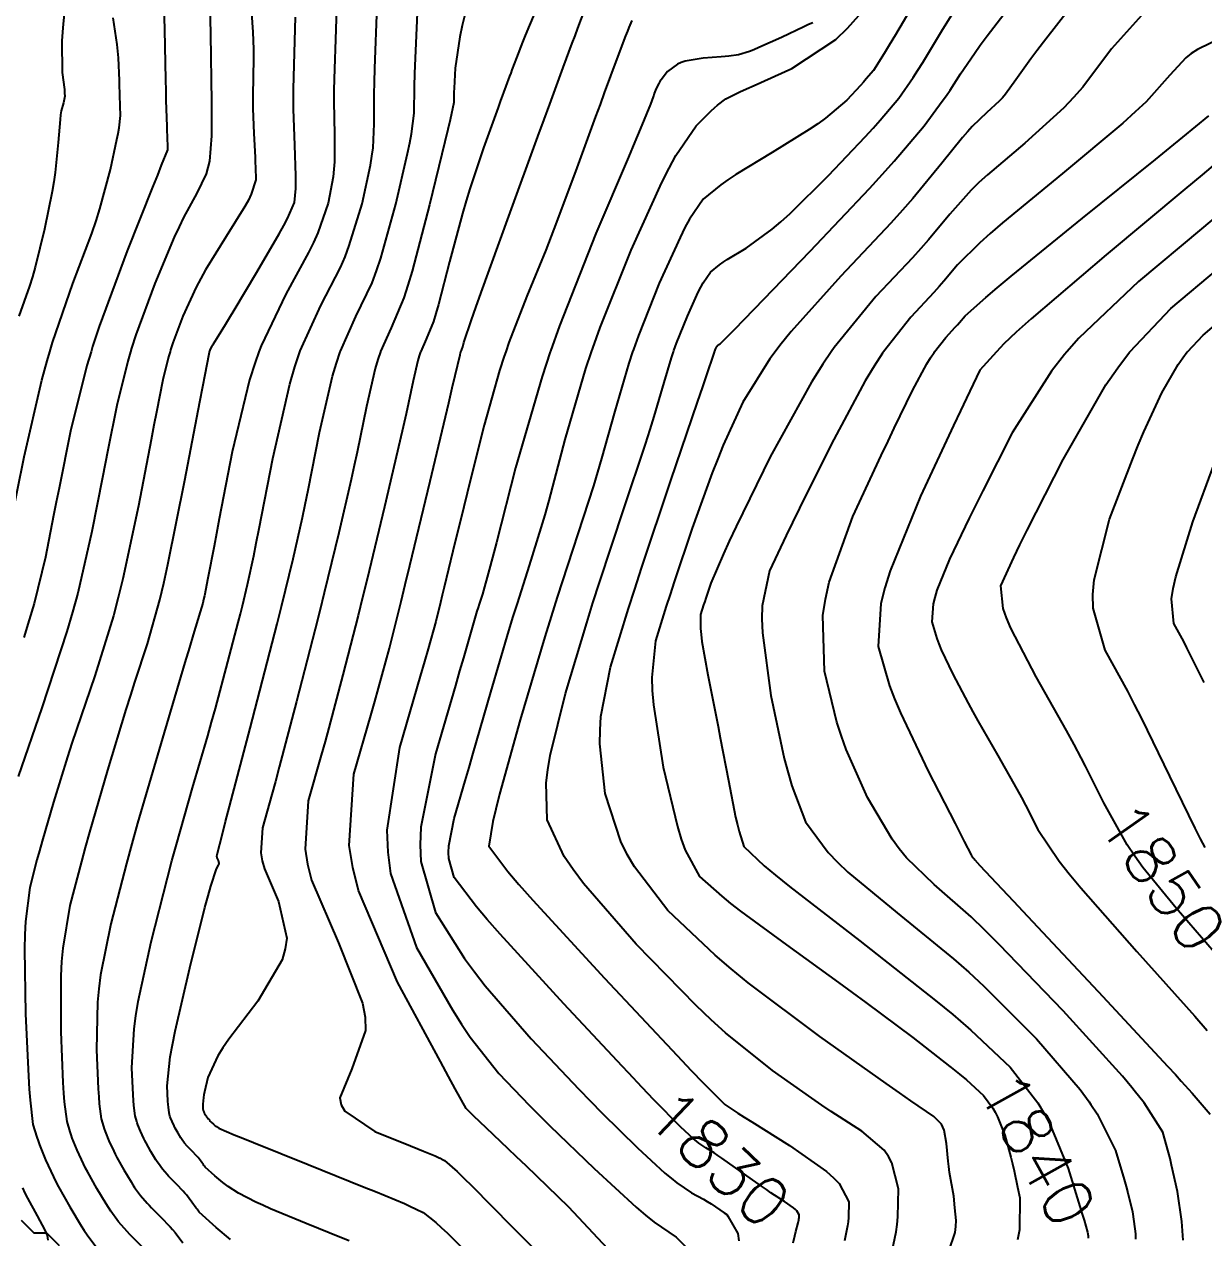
# Model space of a CAD drawing. Header units: metres. Extents: x 837117 to 838479, y 1189012 to 1191015.
# Drawn here: x 838285.1 to 838378.5, y 1189929.8 to 1190025.9 of the extents above; entities that cross this region are included whole.
import ezdxf

# ---------------------------------------------------------------- set-up
doc = ezdxf.new("R2010")
doc.units = ezdxf.units.M
doc.header["$LTSCALE"] = 0.3
for name, color, linetype in [('COTAS 10', 1, 'Continuous'), ('COTAS INT', 252, 'Continuous'), ('DRENAJE', 5, 'Continuous')]:
    doc.layers.add(name, color=color, linetype=linetype)
doc.styles.get("Standard").update_dxf_attribs({"font": 'simplex.shx'})

msp = doc.modelspace()

# ---------------------------------------------------------------- linework, layer by layer
at = {"layer": 'COTAS 10'}
for points in [[(838303.047, 1190026.838), (838303.17, 1190025.329), (838303.217, 1190023.972), (838303.22, 1190023.592), (838303.219, 1190023.209), (838303.181, 1190021.808), (838303.15, 1190020.253), (838303.154, 1190019.773), (838303.163, 1190019.272), (838303.242, 1190017.283), (838303.333, 1190015.426), (838303.35, 1190015.008), (838303.365, 1190014.631), (838303.387, 1190013.614), (838303.03, 1190012.475), (838302.805, 1190012.021), (838302.526, 1190011.506), (838301.06, 1190009.144), (838299.421, 1190006.496), (838299.033, 1190005.802), (838298.672, 1190005.124), (838297.606, 1190002.813), (838296.828, 1190000.703), (838296.65, 1190000.151), (838296.604, 1190000), (838296.487, 1189999.614), (838296.033, 1189997.792), (838295.523, 1189995.207), (838295.326, 1189994.189), (838295.105, 1189993.039), (838294.102, 1189987.792), (838292.865, 1189982.015), (838292.495, 1189980.53), (838292.114, 1189979.096), (838290.639, 1189974.329), (838289.194, 1189970.094), (838288.832, 1189968.994), (838288.486, 1189967.925), (838287.372, 1189964.329), (838286.47, 1189961.228), (838286.257, 1189960.472), (838286.061, 1189959.76), (838285.486, 1189957.557), (838285.151, 1189954.86), (838285.106, 1189953.836), (838285.081, 1189952.691), (838285.165, 1189947.557), (838285.388, 1189942.612), (838285.451, 1189941.588), (838285.515, 1189940.712), (838285.749, 1189938.793), (838286.047, 1189937.788), (838286.15, 1189937.489), (838286.262, 1189937.18), (838286.741, 1189935.989), (838287.362, 1189934.658), (838287.563, 1189934.261), (838287.777, 1189933.851), (838288.657, 1189932.267), (838289.57, 1189930.754), (838289.805, 1189930.39), (838290.033, 1189930.048), (838290.793, 1189929.012)], [(838319.987, 1190026.805), (838319.743, 1190025.839), (838319.542, 1190024.956), (838319.173, 1190022.471), (838319.103, 1190020.876), (838319.09, 1190020.555), (838319.081, 1190020.286), (838319.072, 1190019.75), (838318.785, 1190018.387), (838318.601, 1190017.598), (838318.371, 1190016.629), (838317.163, 1190011.64), (838315.779, 1190006.4), (838315.439, 1190005.273), (838315.118, 1190004.286), (838314.113, 1190001.89), (838313.275, 1190000.034), (838313.264, 1190000), (838313.059, 1189999.388), (838312.85, 1189998.684), (838312.154, 1189995.662), (838311.424, 1189992.061), (838311.194, 1189990.992), (838310.951, 1189989.893), (838309.974, 1189985.662), (838308.816, 1189980.916), (838308.46, 1189979.491), (838308.089, 1189978.019), (838306.617, 1189972.304), (838305.249, 1189967.104), (838304.942, 1189965.957), (838304.667, 1189964.936), (838303.935, 1189962.304), (838303.805, 1189960.309), (838303.91, 1189959.688), (838304.075, 1189959.039), (838305.181, 1189956.45), (838305.846, 1189953.547), (838305.733, 1189952.7), (838305.492, 1189951.834), (838303.55, 1189948.551), (838301.251, 1189945.554), (838300.784, 1189944.868), (838300.391, 1189944.245), (838299.586, 1189942.516), (838299.327, 1189941.39), (838299.279, 1189941.147), (838299.241, 1189940.934), (838299.187, 1189940.414), (838299.199, 1189940.143), (838299.202, 1189940.087), (838299.206, 1189940.039), (838299.219, 1189939.934), (838299.235, 1189939.879), (838299.247, 1189939.845), (838299.273, 1189939.78), (838299.307, 1189939.707), (838299.318, 1189939.685), (838299.33, 1189939.663), (838299.378, 1189939.576), (838299.428, 1189939.493), (838299.441, 1189939.473), (838299.454, 1189939.454), (838299.495, 1189939.398), (838299.54, 1189939.345), (838299.555, 1189939.329), (838299.571, 1189939.313), (838299.635, 1189939.248), (838299.702, 1189939.179), (838299.719, 1189939.16), (838299.735, 1189939.14), (838299.79, 1189939.068), (838299.832, 1189939.009), (838299.84, 1189938.997), (838299.847, 1189938.987), (838299.862, 1189938.969), (838300.033, 1189938.813), (838300.177, 1189938.694), (838300.222, 1189938.661), (838300.269, 1189938.627), (838300.458, 1189938.503), (838301.669, 1189937.984), (838302.361, 1189937.701), (838303.208, 1189937.357), (838307.553, 1189935.614), (838311.977, 1189933.84), (838312.873, 1189933.477), (838313.627, 1189933.171), (838315.164, 1189932.528), (838315.763, 1189932.248), (838315.926, 1189932.17), (838316.088, 1189932.092), (838316.661, 1189931.81), (838317.653, 1189931.035), (838318.079, 1189930.647), (838318.571, 1189930.184), (838320.894, 1189927.883)], [(838345.939, 1189929.426), (838346.083, 1189929.98), (838346.171, 1189930.313), (838346.35, 1189930.995), (838346.402, 1189931.243), (838346.411, 1189931.312), (838346.418, 1189931.383), (838346.422, 1189931.641), (838346.236, 1189931.961), (838346.123, 1189932.071), (838345.984, 1189932.189), (838345.26, 1189932.689), (838344.187, 1189933.392), (838343.828, 1189933.637), (838343.442, 1189933.904), (838341.826, 1189935.053), (838340.308, 1189936.129), (838339.984, 1189936.35), (838339.702, 1189936.538), (838339.033, 1189936.94), (838338.487, 1189937.305), (838338.283, 1189937.47), (838338.057, 1189937.663), (838337.047, 1189938.588), (838334.921, 1189940.758), (838333.991, 1189941.736), (838332.913, 1189942.876), (838332.411, 1189943.414), (838327.784, 1189948.354), (838322.745, 1189953.868), (838321.723, 1189955.031), (838320.864, 1189956.036), (838319.11, 1189958.354), (838318.686, 1189959.857), (838318.665, 1189960.349), (838318.686, 1189960.874), (838319.11, 1189963.043), (838319.98, 1189966.027), (838320.282, 1189967.065), (838320.61, 1189968.195), (838322.016, 1189973.043), (838323.446, 1189977.894), (838323.789, 1189979.026), (838324.11, 1189980.066), (838325.076, 1189983.06), (838326.005, 1189986.051), (838326.302, 1189987.089), (838326.616, 1189988.219), (838327.892, 1189993.06), (838329.537, 1189998.667), (838329.988, 1190000), (838330.083, 1190000.28), (838330.669, 1190001.92), (838333.111, 1190008.061), (838335.545, 1190013.411), (838336.125, 1190014.552), (838336.665, 1190015.545), (838338.278, 1190017.902), (838339.459, 1190019.078), (838339.727, 1190019.327), (838339.969, 1190019.543), (838340.629, 1190020.045), (838341.729, 1190020.585), (838342.249, 1190020.824), (838342.861, 1190021.103), (838345.849, 1190022.435), (838349.33, 1190024.737), (838350.253, 1190025.627), (838351.159, 1190026.627)], [(838373.784, 1190026.903), (838371.17, 1190024.006), (838368.881, 1190020.952), (838368.155, 1190020.136), (838367.389, 1190019.333), (838364.29, 1190016.538), (838361.335, 1190014.025), (838360.659, 1190013.399), (838360.046, 1190012.804), (838358.347, 1190010.907), (838356.661, 1190008.87), (838356.056, 1190008.187), (838355.39, 1190007.453), (838352.488, 1190004.369), (838349.203, 1190000.34), (838348.971, 1190000), (838348.298, 1189999.011), (838347.393, 1189997.588), (838344.141, 1189991.674), (838341.445, 1189986.173), (838340.892, 1189985.011), (838340.424, 1189984.005), (838339.429, 1189981.674), (838339.034, 1189980.496), (838338.943, 1189980.218), (838338.86, 1189979.959), (838338.625, 1189979.196), (838338.602, 1189978.08), (838338.652, 1189977.599), (838338.726, 1189977.043), (838339.196, 1189974.414), (838339.828, 1189971.233), (838340.003, 1189970.329), (838340.179, 1189969.416), (838340.817, 1189966.035), (838341.396, 1189963.138), (838341.535, 1189962.53), (838341.664, 1189962.006), (838342.052, 1189960.817), (838343.66, 1189959.28), (838344.557, 1189958.538), (838345.651, 1189957.657), (838351.235, 1189953.333), (838357.235, 1189948.623), (838358.591, 1189947.5), (838359.814, 1189946.455), (838360.026, 1189946.257), (838363.127, 1189943.333), (838365.321, 1189940.514), (838365.839, 1189939.66), (838366.317, 1189938.774), (838366.475, 1189938.383), (838367.719, 1189935.306), (838368.654, 1189932.296), (838368.837, 1189931.698), (838368.988, 1189931.203), (838369.259, 1189930.262), (838369.302, 1189929.968), (838369.308, 1189929.88), (838369.312, 1189929.789)], [(838379.287, 1189952.439), (838376.293, 1189955.918), (838373.647, 1189959.143), (838373.006, 1189960.046), (838372.404, 1189960.953), (838370.559, 1189964.266), (838369.102, 1189967.175), (838368.772, 1189967.832), (838368.206, 1189968.899), (838367.61, 1189970.001), (838365.201, 1189974.266), (838363.186, 1189978.103), (838362.837, 1189978.935), (838362.58, 1189979.666), (838362.409, 1189981.474), (838363.42, 1189983.709), (838363.908, 1189984.711), (838364.487, 1189985.878), (838367.33, 1189991.474), (838370.726, 1189997.371), (838371.654, 1189998.728), (838372.575, 1189999.966), (838372.607, 1190000), (838375.857, 1190003.439), (838379.623, 1190006.612)]]:
    msp.add_lwpolyline(points, dxfattribs=at)
at = {"layer": 'COTAS INT'}
for points in [[(838299.727, 1190029.514), (838299.831, 1190023.508), (838299.867, 1190021.431), (838299.893, 1190019.938), (838299.895, 1190019.479), (838299.895, 1190018.866), (838299.896, 1190017.111), (838299.718, 1190015.093), (838299.605, 1190014.589), (838299.465, 1190014.109), (838298.731, 1190012.573), (838297.664, 1190010.634), (838297.315, 1190009.899), (838296.942, 1190009.079), (838295.4, 1190005.405), (838293.905, 1190001.35), (838293.562, 1190000.291), (838293.474, 1190000), (838293.249, 1189999.258), (838292.376, 1189995.758), (838291.666, 1189992.203), (838291.457, 1189991.137), (838291.242, 1189990.035), (838290.42, 1189985.758), (838289.291, 1189980.874), (838288.882, 1189979.389), (838288.432, 1189977.846), (838286.46, 1189971.797), (838284.574, 1189966.356)], [(838296.066, 1190029.406), (838296.167, 1190025.509), (838296.241, 1190021.561), (838296.26, 1190020.684), (838296.278, 1190019.902), (838296.337, 1190017.861), (838296.382, 1190016.712), (838296.39, 1190016.491), (838296.397, 1190016.314), (838296.407, 1190016.025), (838296.407, 1190016.015), (838296.406, 1190016.013), (838296.405, 1190016.01), (838296.402, 1190016.003), (838295.907, 1190014.771), (838295.597, 1190013.997), (838295.211, 1190013.035), (838293.194, 1190007.997), (838290.982, 1190001.998), (838290.474, 1190000.43), (838290.344, 1190000), (838290.012, 1189998.903), (838288.719, 1189993.723), (838287.809, 1189989.199), (838287.588, 1189988.085), (838287.379, 1189987.031), (838286.738, 1189983.723), (838285.83, 1189980.055), (838285.453, 1189978.773), (838285.022, 1189977.375)], [(838309.857, 1190029.822), (838309.739, 1190025.534), (838309.599, 1190021.621), (838309.583, 1190020.686), (838309.576, 1190019.815), (838309.63, 1190017.208), (838309.625, 1190015.046), (838309.581, 1190014.456), (838309.518, 1190013.869), (838309.134, 1190011.78), (838308.31, 1190009.418), (838307.969, 1190008.659), (838307.579, 1190007.854), (838305.762, 1190004.571), (838303.812, 1190000.477), (838303.64, 1190000), (838303.337, 1189999.162), (838302.891, 1189997.768), (838301.517, 1189992.078), (838300.501, 1189986.77), (838300.281, 1189985.617), (838300.086, 1189984.601), (838299.605, 1189982.078), (838299.323, 1189980.676), (838299.255, 1189980.368), (838299.191, 1189980.094), (838298.997, 1189979.392), (838298.435, 1189977.57), (838298.14, 1189976.589), (838297.784, 1189975.401), (838295.994, 1189969.392), (838294.036, 1189962.664), (838293.575, 1189961.023), (838293.149, 1189959.478), (838291.901, 1189954.7), (838291.108, 1189950.641), (838290.969, 1189949.55), (838290.864, 1189948.473), (838290.774, 1189944.7), (838290.912, 1189941.625), (838290.952, 1189940.987), (838290.991, 1189940.443), (838291.137, 1189939.249), (838291.322, 1189938.624), (838291.386, 1189938.438), (838291.456, 1189938.246), (838291.754, 1189937.506), (838292.14, 1189936.678), (838292.265, 1189936.43), (838292.398, 1189936.176), (838292.945, 1189935.19), (838293.513, 1189934.25), (838293.659, 1189934.023), (838293.801, 1189933.811), (838294.274, 1189933.166), (838294.786, 1189932.572), (838294.952, 1189932.392), (838295.13, 1189932.205), (838295.859, 1189931.473), (838296.615, 1189930.687), (838296.809, 1189930.466), (838296.996, 1189930.244), (838297.615, 1189929.43)], [(838310.801, 1189929.574), (838310.185, 1189929.826), (838307.373, 1189930.96), (838304.563, 1189932.12), (838303.948, 1189932.39), (838303.405, 1189932.637), (838302.035, 1189933.342), (838301.195, 1189933.892), (838300.985, 1189934.042), (838300.786, 1189934.191), (838300.149, 1189934.718), (838299.386, 1189935.413), (838299.321, 1189935.496), (838299.289, 1189935.539), (838299.251, 1189935.592), (838299.065, 1189935.856), (838298.822, 1189936.175), (838298.749, 1189936.262), (838298.673, 1189936.348), (838298.376, 1189936.656), (838298.09, 1189936.944), (838298.021, 1189937.017), (838297.956, 1189937.088), (838297.755, 1189937.32), (838297.569, 1189937.573), (838297.514, 1189937.656), (838297.456, 1189937.745), (838297.234, 1189938.114), (838297.019, 1189938.5), (838296.967, 1189938.6), (838296.918, 1189938.697), (838296.767, 1189939.022), (838296.65, 1189939.312), (838296.623, 1189939.388), (838296.597, 1189939.461), (838296.525, 1189939.706), (838296.468, 1189940.174), (838296.452, 1189940.387), (838296.437, 1189940.637), (838296.382, 1189941.843), (838296.622, 1189944.154), (838296.792, 1189945.101), (838297.007, 1189946.181), (838298.157, 1189951.191), (838299.363, 1189955.973), (838299.613, 1189956.909), (838299.826, 1189957.678), (838300.293, 1189959.055), (838300.453, 1189959.326), (838300.473, 1189959.397), (838300.483, 1189959.467), (838300.428, 1189959.707), (838300.336, 1189959.921), (838300.323, 1189959.974), (838300.314, 1189960.025), (838300.325, 1189960.19), (838300.752, 1189961.814), (838301.007, 1189962.785), (838301.32, 1189963.983), (838302.94, 1189970.19), (838304.684, 1189976.922), (838305.075, 1189978.45), (838305.426, 1189979.832), (838306.36, 1189983.61), (838307.09, 1189986.864), (838307.311, 1189987.915), (838307.542, 1189989.032), (838308.444, 1189993.61), (838309.47, 1189998.061), (838309.778, 1189999.099), (838310.078, 1190000), (838310.095, 1190000.051), (838311.329, 1190002.784), (838312.605, 1190005.475), (838312.949, 1190006.401), (838313.289, 1190007.406), (838314.487, 1190011.687), (838315.42, 1190015.709), (838315.594, 1190016.55), (838315.732, 1190017.274), (838315.924, 1190018.903), (838315.954, 1190021.014), (838315.988, 1190022.041), (838316.035, 1190023.26), (838316.297, 1190029.261)], [(838356.393, 1190029.122), (838354.046, 1190025.111), (838353.566, 1190024.302), (838353.159, 1190023.625), (838352.3, 1190022.271), (838351.745, 1190021.611), (838351.529, 1190021.371), (838351.287, 1190021.106), (838350.189, 1190019.946), (838348.509, 1190018.503), (838347.9, 1190018.061), (838347.228, 1190017.6), (838344.282, 1190015.78), (838341.407, 1190014.034), (838340.78, 1190013.62), (838340.226, 1190013.236), (838338.836, 1190012.099), (838337.746, 1190010.506), (838337.381, 1190009.835), (838336.989, 1190009.064), (838335.344, 1190005.448), (838333.693, 1190001.298), (838333.298, 1190000.189), (838333.234, 1190000), (838332.929, 1189999.099), (838331.817, 1189995.309), (838330.785, 1189991.541), (838330.466, 1189990.464), (838330.132, 1189989.373), (838327.261, 1189980.562), (838326.787, 1189979.039), (838326.293, 1189977.425), (838324.344, 1189970.846), (838322.699, 1189964.95), (838322.397, 1189963.768), (838322.161, 1189962.782), (838321.862, 1189960.846), (838323.347, 1189958.837), (838324.236, 1189957.805), (838325.332, 1189956.567), (838331.016, 1189950.376), (838336.755, 1189944.257), (838337.886, 1189943.065), (838338.818, 1189942.089), (838340.528, 1189940.376), (838341.568, 1189939.699), (838342.077, 1189939.377), (838342.683, 1189938.996), (838345.668, 1189937.131), (838348.583, 1189935.079), (838349.145, 1189934.58), (838349.599, 1189934.11), (838350.352, 1189932.664), (838350.335, 1189931.43), (838350.303, 1189931.095), (838350.26, 1189930.761), (838350.009, 1189929.58)], [(838353.669, 1189928.165), (838354.118, 1189930.28), (838354.195, 1189930.877), (838354.252, 1189931.478), (838354.283, 1189933.688), (838353.775, 1189935.754), (838353.491, 1189936.264), (838353.145, 1189936.748), (838351.378, 1189938.274), (838348.971, 1189939.831), (838348.222, 1189940.335), (838347.437, 1189940.87), (838344.302, 1189943.065), (838340.6, 1189946.058), (838339.457, 1189947.097), (838338.263, 1189948.227), (838333.526, 1189953.065), (838329.357, 1189957.882), (838328.522, 1189958.999), (838327.825, 1189960.022), (838326.459, 1189962.933), (838326.4, 1189965.864), (838326.527, 1189966.9), (838326.715, 1189968.033), (838327.915, 1189972.933), (838329.6, 1189978.543), (838330.095, 1189980.123), (838330.603, 1189981.715), (838332.541, 1189987.559), (838334.26, 1189992.694), (838334.63, 1189993.839), (838334.954, 1189994.863), (838335.742, 1189997.559), (838336.32, 1189999.531), (838336.479, 1190000), (838336.512, 1190000.099), (838336.718, 1190000.675), (838337.577, 1190002.835), (838338.433, 1190004.717), (838338.637, 1190005.118), (838338.827, 1190005.467), (838339.394, 1190006.296), (838340.118, 1190006.888), (838340.406, 1190007.088), (838340.732, 1190007.303), (838342.228, 1190008.212), (838344.289, 1190009.707), (838344.972, 1190010.292), (838345.703, 1190010.952), (838348.745, 1190013.955), (838351.643, 1190017.019), (838352.282, 1190017.716), (838352.851, 1190018.349), (838354.316, 1190020.092), (838355.461, 1190021.733), (838355.828, 1190022.302), (838356.216, 1190022.92), (838357.799, 1190025.566), (838359.699, 1190028.618)], [(838358.288, 1189928.756), (838358.769, 1189930.251), (838358.826, 1189930.713), (838358.852, 1189931.195), (838358.757, 1189932.202), (838358.671, 1189933.108), (838358.343, 1189934.993), (838358.276, 1189935.457), (838358.218, 1189935.897), (838358.096, 1189937.278), (838357.908, 1189938.347), (838357.808, 1189938.591), (838357.689, 1189938.811), (838357.088, 1189939.417), (838355.26, 1189940.666), (838354.366, 1189941.292), (838353.305, 1189942.04), (838348.075, 1189945.753), (838342.381, 1189950.027), (838341.028, 1189951.129), (838339.771, 1189952.196), (838336.035, 1189955.753), (838333.382, 1189959.198), (838332.808, 1189960.193), (838332.303, 1189961.207), (838331.056, 1189965.021), (838330.638, 1189968.947), (838330.656, 1189970.031), (838330.732, 1189971.115), (838331.485, 1189975.021), (838332.907, 1189979.661), (838333.403, 1189981.207), (838333.945, 1189982.868), (838336.273, 1189989.809), (838338.387, 1189996.016), (838338.794, 1189997.213), (838339.123, 1189998.184), (838339.666, 1189999.809), (838339.712, 1189999.963), (838339.724, 1190000), (838339.727, 1190000.008), (838339.743, 1190000.053), (838339.81, 1190000.222), (838339.877, 1190000.37), (838339.893, 1190000.401), (838339.908, 1190000.428), (838339.953, 1190000.493), (838340.009, 1190000.54), (838340.032, 1190000.555), (838340.057, 1190000.572), (838340.175, 1190000.643), (838341.351, 1190001.814), (838342.044, 1190002.524), (838342.896, 1190003.402), (838347.302, 1190007.965), (838351.999, 1190012.931), (838353.036, 1190014.062), (838353.957, 1190015.088), (838356.332, 1190017.913), (838357.763, 1190019.841), (838358.09, 1190020.301), (838358.386, 1190020.729), (838359.205, 1190022.009), (838360.3, 1190023.64), (838360.77, 1190024.289), (838361.313, 1190025.024), (838363.877, 1190028.391)], [(838301.395, 1189929.687), (838300.264, 1189930.624), (838298.91, 1189931.858), (838298.794, 1189932.004), (838298.738, 1189932.081), (838298.671, 1189932.174), (838298.34, 1189932.643), (838297.909, 1189933.209), (838297.779, 1189933.364), (838297.644, 1189933.518), (838297.118, 1189934.065), (838296.61, 1189934.574), (838296.487, 1189934.704), (838296.371, 1189934.83), (838296.014, 1189935.243), (838295.685, 1189935.692), (838295.587, 1189935.84), (838295.485, 1189935.998), (838295.09, 1189936.652), (838294.709, 1189937.338), (838294.616, 1189937.515), (838294.529, 1189937.687), (838294.26, 1189938.264), (838294.053, 1189938.779), (838294.004, 1189938.913), (838293.96, 1189939.042), (838293.831, 1189939.477), (838293.729, 1189940.308), (838293.702, 1189940.687), (838293.675, 1189941.131), (838293.578, 1189943.271), (838293.755, 1189946.364), (838293.9, 1189947.407), (838294.087, 1189948.532), (838295.109, 1189953.271), (838296.398, 1189958.345), (838296.753, 1189959.68), (838297.108, 1189960.985), (838298.381, 1189965.449), (838299.583, 1189969.579), (838299.892, 1189970.674), (838300.191, 1189971.747), (838301.187, 1189975.449), (838301.992, 1189978.554), (838302.171, 1189979.252), (838302.33, 1189979.879), (838302.746, 1189981.559), (838303.228, 1189983.835), (838303.429, 1189984.838), (838303.659, 1189986.004), (838304.735, 1189991.559), (838306.089, 1189997.439), (838306.496, 1189998.809), (838306.894, 1190000), (838306.916, 1190000.067), (838308.546, 1190003.677), (838310.092, 1190006.665), (838310.459, 1190007.53), (838310.8, 1190008.412), (838311.81, 1190011.733), (838312.469, 1190014.789), (838312.588, 1190015.503), (838312.679, 1190016.16), (838312.777, 1190018.056), (838312.765, 1190020.415), (838312.786, 1190021.363), (838312.817, 1190022.44), (838313.018, 1190027.398)], [(838325.644, 1190027.254), (838324.858, 1190025.379), (838324.675, 1190024.933), (838324.509, 1190024.52), (838324.034, 1190023.292), (838323.678, 1190022.326), (838323.586, 1190022.078), (838323.497, 1190021.837), (838323.2, 1190021.037), (838322.757, 1190019.836), (838322.577, 1190019.343), (838322.372, 1190018.78), (838321.422, 1190016.168), (838320.334, 1190012.916), (838320.042, 1190011.949), (838319.754, 1190010.954), (838318.745, 1190007.123), (838317.864, 1190003.739), (838317.656, 1190003.026), (838317.463, 1190002.411), (838316.896, 1190000.996), (838316.455, 1190000.018), (838316.449, 1190000), (838316.341, 1189999.677), (838316.231, 1189999.306), (838315.864, 1189997.713), (838315.306, 1189995.09), (838315.076, 1189994.069), (838314.812, 1189992.921), (838313.588, 1189987.713), (838312.207, 1189981.999), (838311.845, 1189980.533), (838311.493, 1189979.117), (838310.294, 1189974.419), (838309.178, 1189970.226), (838308.878, 1189969.128), (838308.582, 1189968.057), (838307.545, 1189964.419), (838307.296, 1189960.592), (838307.496, 1189959.403), (838307.814, 1189958.157), (838309.934, 1189953.192), (838311.853, 1189948.415), (838312.044, 1189947.288), (838312.086, 1189946.247), (838311.009, 1189943.192), (838310.043, 1189940.912), (838310.157, 1189940.358), (838310.435, 1189939.838), (838312.812, 1189938.239), (838315.649, 1189937.103), (838316.216, 1189936.874), (838316.688, 1189936.683), (838317.607, 1189936.302), (838317.903, 1189936.163), (838317.984, 1189936.124), (838318.064, 1189936.086), (838318.347, 1189935.946), (838319.334, 1189935.06), (838319.858, 1189934.55), (838320.49, 1189933.926), (838323.678, 1189930.721), (838326.816, 1189927.536)], [(838331.28, 1189928.955), (838328.189, 1189932.246), (838324.796, 1189935.508), (838324.045, 1189936.229), (838323.376, 1189936.871), (838321.64, 1189938.534), (838320.664, 1189939.466), (838320.474, 1189939.647), (838320.32, 1189939.796), (838320.052, 1189940.055), (838319.195, 1189941.615), (838318.668, 1189942.583), (838318.017, 1189943.783), (838314.622, 1189950.055), (838311.528, 1189957.32), (838311.067, 1189959.147), (838310.776, 1189960.893), (838311.155, 1189966.533), (838312.497, 1189971.179), (838312.814, 1189972.299), (838313.108, 1189973.347), (838313.97, 1189976.533), (838314.897, 1189980.214), (838315.23, 1189981.574), (838315.598, 1189983.083), (838317.202, 1189989.764), (838318.674, 1189995.95), (838318.958, 1189997.146), (838319.188, 1189998.118), (838319.573, 1189999.764), (838319.611, 1189999.928), (838319.623, 1189999.967), (838319.633, 1190000), (838319.634, 1190000.002), (838319.68, 1190000.103), (838319.738, 1190000.249), (838319.758, 1190000.312), (838319.78, 1190000.386), (838319.871, 1190000.735), (838320.479, 1190002.52), (838320.827, 1190003.499), (838321.253, 1190004.688), (838323.439, 1190010.733), (838325.736, 1190017.051), (838326.233, 1190018.412), (838326.669, 1190019.604), (838327.739, 1190022.509), (838328.458, 1190024.444), (838328.674, 1190025.025), (838328.896, 1190025.626), (838329.756, 1190027.962)], [(838368.194, 1190027.649), (838365.772, 1190024.534), (838365.243, 1190023.836), (838364.775, 1190023.209), (838363.596, 1190021.539), (838362.77, 1190020.409), (838362.525, 1190020.122), (838362.272, 1190019.848), (838361.3, 1190018.951), (838360.134, 1190017.834), (838359.759, 1190017.421), (838359.362, 1190016.963), (838357.737, 1190014.931), (838355.429, 1190012.144), (838354.6, 1190011.209), (838353.689, 1190010.203), (838349.715, 1190005.981), (838345.785, 1190001.604), (838344.902, 1190000.501), (838344.525, 1190000), (838344.107, 1189999.444), (838341.978, 1189996.022), (838340.418, 1189992.593), (838339.981, 1189991.533), (838339.543, 1189990.424), (838337.947, 1189986.022), (838336.525, 1189981.786), (838336.197, 1189980.783), (838335.898, 1189979.853), (838335.055, 1189977.109), (838334.748, 1189974.197), (838334.786, 1189973.163), (838334.877, 1189972.029), (838335.653, 1189967.109), (838336.781, 1189962.392), (838337.094, 1189961.387), (838337.408, 1189960.513), (838338.545, 1189958.441), (838340.292, 1189956.867), (838340.991, 1189956.306), (838341.783, 1189955.691), (838345.421, 1189953.02), (838349.537, 1189950.054), (838350.631, 1189949.253), (838351.705, 1189948.462), (838355.421, 1189945.676), (838358.364, 1189943.391), (838358.462, 1189943.314), (838359.112, 1189942.789), (838359.678, 1189942.321), (838361.028, 1189941.096), (838361.775, 1189940.089), (838361.961, 1189939.758), (838362.137, 1189939.404), (838362.701, 1189937.937), (838363.192, 1189936.194), (838363.265, 1189935.898), (838363.323, 1189935.667), (838363.452, 1189935.121), (838363.726, 1189933.821), (838363.901, 1189932.985), (838363.887, 1189930.451), (838363.724, 1189929.654)], [(838283.952, 1189986.195), (838285.063, 1189991.689), (838286.457, 1189997.754), (838286.869, 1189999.277), (838287.079, 1190000), (838287.292, 1190000.731), (838288.917, 1190005.418), (838290.407, 1190009.383), (838290.745, 1190010.382), (838291.052, 1190011.338), (838291.891, 1190014.436), (838292.394, 1190016.806), (838292.488, 1190017.303), (838292.562, 1190017.732), (838292.669, 1190018.706), (838292.648, 1190019.454), (838292.641, 1190019.741), (838292.634, 1190020.061), (838292.607, 1190021.503), (838292.513, 1190023.274), (838292.464, 1190023.802), (838292.405, 1190024.345), (838292.11, 1190026.444)], [(838288.215, 1190026.808), (838288.104, 1190025.658), (838288.029, 1190024.644), (838288.059, 1190022.124), (838288.237, 1190020.766), (838288.254, 1190020.485), (838288.258, 1190020.245), (838288.16, 1190019.723), (838287.983, 1190019.089), (838287.937, 1190018.778), (838287.893, 1190018.409), (838287.749, 1190016.589), (838287.502, 1190014.194), (838287.393, 1190013.462), (838287.267, 1190012.7), (838286.667, 1190009.702), (838285.921, 1190006.704), (838285.703, 1190005.942), (838285.479, 1190005.21), (838284.63, 1190002.813)], [(838294.601, 1189928.881), (838293.649, 1189929.835), (838293.418, 1189930.079), (838293.201, 1189930.314), (838292.533, 1189931.089), (838291.917, 1189931.93), (838291.732, 1189932.206), (838291.541, 1189932.502), (838290.801, 1189933.728), (838290.088, 1189935.013), (838289.914, 1189935.345), (838289.751, 1189935.668), (838289.247, 1189936.748), (838288.859, 1189937.713), (838288.768, 1189937.963), (838288.684, 1189938.206), (838288.443, 1189939.021), (838288.253, 1189940.577), (838288.201, 1189941.287), (838288.15, 1189942.119), (838287.97, 1189946.129), (838287.973, 1189950.582), (838288.037, 1189951.693), (838288.13, 1189952.751), (838288.693, 1189956.129), (838289.605, 1189959.619), (838289.916, 1189960.747), (838290.253, 1189961.946), (838291.683, 1189966.861), (838293.135, 1189971.663), (838293.486, 1189972.791), (838293.815, 1189973.832), (838294.818, 1189976.861), (838295.795, 1189980.345), (838296.108, 1189981.672), (838296.438, 1189983.156), (838297.784, 1189989.827), (838298.967, 1189996.043), (838299.195, 1189997.241), (838299.38, 1189998.211), (838299.689, 1189999.827), (838299.725, 1189999.97), (838299.734, 1190000), (838299.738, 1190000.012), (838299.752, 1190000.055), (838299.812, 1190000.22), (838299.931, 1190000.454), (838299.981, 1190000.54), (838300.039, 1190000.636), (838300.31, 1190001.06), (838300.991, 1190002.159), (838301.307, 1190002.68), (838301.678, 1190003.296), (838303.479, 1190006.304), (838305.251, 1190009.355), (838305.604, 1190009.997), (838305.897, 1190010.552), (838306.458, 1190011.826), (838306.567, 1190012.949), (838306.574, 1190013.408), (838306.572, 1190013.932), (838306.483, 1190016.361), (838306.387, 1190019.216), (838306.38, 1190020.008), (838306.382, 1190020.801), (838306.46, 1190023.671), (838306.538, 1190026.517)], [(838333.187, 1190026.232), (838332.942, 1190025.693), (838332.823, 1190025.396), (838332.682, 1190025.035), (838331.986, 1190023.199), (838330.988, 1190020.504), (838330.657, 1190019.602), (838330.302, 1190018.632), (838328.821, 1190014.566), (838327.216, 1190010.266), (838326.783, 1190009.149), (838326.354, 1190008.063), (838324.848, 1190004.406), (838323.435, 1190000.741), (838323.183, 1190000), (838323.065, 1189999.651), (838322.705, 1189998.527), (838321.482, 1189994.197), (838320.395, 1189989.898), (838320.121, 1189988.795), (838319.857, 1189987.73), (838319, 1189984.197), (838318.316, 1189981.346), (838318.162, 1189980.711), (838318.023, 1189980.143), (838317.647, 1189978.647), (838317.037, 1189976.469), (838316.75, 1189975.47), (838316.412, 1189974.3), (838314.765, 1189968.647), (838313.768, 1189962.1), (838313.839, 1189960.367), (838314.061, 1189958.669), (838316.118, 1189952.822), (838318.966, 1189947.868), (838319.687, 1189946.732), (838320.378, 1189945.699), (838322.629, 1189942.822), (838325.039, 1189940.325), (838325.831, 1189939.532), (838326.677, 1189938.695), (838330.18, 1189935.305), (838333.522, 1189932.235), (838334.266, 1189931.599), (838334.932, 1189931.056), (838336.681, 1189929.872), (838337.537, 1189929.022)], [(838347.502, 1190026.07), (838347.176, 1190025.918), (838346.799, 1190025.742), (838345.022, 1190024.908), (838343.223, 1190024.092), (838342.832, 1190023.928), (838342.487, 1190023.79), (838341.631, 1190023.518), (838340.866, 1190023.418), (838340.579, 1190023.39), (838340.259, 1190023.361), (838338.834, 1190023.253), (838337.403, 1190023.024), (838337.079, 1190022.918), (838336.788, 1190022.794), (838335.999, 1190022.194), (838335.508, 1190021.552), (838335.403, 1190021.401), (838335.313, 1190021.262), (838335.1, 1190020.858), (838334.956, 1190020.466), (838334.907, 1190020.335), (838334.856, 1190020.194), (838334.641, 1190019.604), (838333.834, 1190017.638), (838333.41, 1190016.631), (838332.899, 1190015.422), (838330.326, 1190009.384), (838327.44, 1190002.065), (838326.731, 1190000.048), (838326.715, 1190000), (838326.061, 1189998.037), (838323.967, 1189990.81), (838322.446, 1189984.898), (838322.138, 1189983.715), (838321.878, 1189982.729), (838321.344, 1189980.81), (838321.088, 1189980.017), (838321.003, 1189979.742), (838320.912, 1189979.443), (838320.534, 1189978.159), (838319.832, 1189975.748), (838319.537, 1189974.738), (838319.199, 1189973.579), (838317.614, 1189968.159), (838316.477, 1189962.344), (838316.421, 1189960.937), (838316.477, 1189959.618), (838317.614, 1189955.588), (838319.915, 1189951.952), (838320.705, 1189950.882), (838321.561, 1189949.784), (838325.206, 1189945.588), (838328.976, 1189941.6), (838329.911, 1189940.634), (838330.799, 1189939.726), (838333.613, 1189936.947), (838335.797, 1189934.945), (838336.288, 1189934.529), (838336.728, 1189934.172), (838337.908, 1189933.382), (838338.857, 1189932.873), (838339.151, 1189932.693), (838339.46, 1189932.497), (838340.476, 1189931.801), (838340.693, 1189931.651), (838340.77, 1189931.521), (838341.562, 1189930.164), (838341.641, 1189929.565)], [(838380.081, 1190024.977), (838377.968, 1190023.954), (838377.482, 1190023.63), (838377.039, 1190023.289), (838375.793, 1190021.909), (838373.9, 1190019.806), (838373.048, 1190019.009), (838372.054, 1190018.118), (838367.28, 1190014.125), (838362.535, 1190010.216), (838361.559, 1190009.377), (838360.73, 1190008.645), (838358.957, 1190006.882), (838357.893, 1190005.597), (838357.511, 1190005.166), (838357.091, 1190004.703), (838355.26, 1190002.757), (838353.11, 1190000), (838353.027, 1189999.893), (838352.355, 1189998.85), (838351.658, 1189997.7), (838348.948, 1189992.645), (838346.456, 1189987.607), (838345.898, 1189986.468), (838345.397, 1189985.439), (838344.064, 1189982.645), (838343.497, 1189979.869), (838343.48, 1189978.852), (838343.523, 1189977.726), (838344.181, 1189972.763), (838345.245, 1189967.781), (838345.543, 1189966.644), (838345.843, 1189965.612), (838346.939, 1189962.763), (838348.723, 1189960.343), (838349.455, 1189959.583), (838350.292, 1189958.784), (838354.176, 1189955.57), (838358.646, 1189951.927), (838359.851, 1189950.856), (838361.041, 1189949.758), (838365.226, 1189945.57), (838368.673, 1189941.562), (838369.399, 1189940.577), (838369.537, 1189940.373), (838370.027, 1189939.647), (838371.469, 1189936.739), (838372.162, 1189934.44), (838372.318, 1189933.893), (838372.457, 1189933.386), (838372.827, 1189931.876), (838373.022, 1189930.534), (838373.051, 1189930.131), (838373.068, 1189929.714)], [(838376.825, 1189929.639), (838376.793, 1189930.381), (838376.742, 1189931.099), (838376.396, 1189933.491), (838375.926, 1189935.569), (838375.798, 1189936.089), (838375.671, 1189936.584), (838375.219, 1189938.173), (838373.737, 1189940.521), (838372.96, 1189941.495), (838372.77, 1189941.721), (838372.025, 1189942.61), (838367.324, 1189947.808), (838362.269, 1189953.061), (838361.11, 1189954.211), (838360.056, 1189955.23), (838357.118, 1189957.808), (838354.933, 1189959.91), (838354.354, 1189960.629), (838353.785, 1189961.407), (838351.826, 1189964.708), (838350.158, 1189968.485), (838349.773, 1189969.562), (838349.422, 1189970.653), (838348.434, 1189974.708), (838348.309, 1189979.106), (838348.502, 1189980.414), (838348.794, 1189981.76), (838350.672, 1189986.946), (838352.933, 1189991.789), (838353.467, 1189992.919), (838353.961, 1189993.958), (838355.411, 1189996.946), (838356.537, 1189999.045), (838356.826, 1189999.523), (838357.105, 1189999.955), (838357.14, 1190000), (838358.032, 1190001.145), (838358.792, 1190001.953), (838358.967, 1190002.145), (838359.125, 1190002.324), (838359.567, 1190002.857), (838361.201, 1190004.314), (838362.11, 1190005.074), (838363.219, 1190005.99), (838368.875, 1190010.588), (838374.637, 1190015.242), (838375.812, 1190016.193), (838376.806, 1190016.998), (838378.875, 1190018.684)], [(838379.566, 1190015.05), (838378.351, 1190014.029), (838376.981, 1190012.881), (838370.742, 1190007.686), (838364.797, 1190002.624), (838363.613, 1190001.561), (838362.628, 1190000.644), (838362.046, 1190000), (838360.742, 1189998.557), (838359.666, 1189996.336), (838359.193, 1189995.336), (838358.645, 1189994.168), (838356.032, 1189988.557), (838353.629, 1189982.655), (838353.212, 1189981.303), (838352.903, 1189980.073), (838352.686, 1189976.654), (838353.59, 1189973.544), (838353.989, 1189972.509), (838354.451, 1189971.4), (838356.654, 1189966.769), (838358.768, 1189962.639), (838359.174, 1189961.846), (838359.503, 1189961.206), (838360.042, 1189960.157), (838360.072, 1189960.105), (838360.079, 1189960.092), (838360.085, 1189960.08), (838360.105, 1189960.042), (838360.212, 1189959.912), (838360.274, 1189959.841), (838360.349, 1189959.756), (838360.74, 1189959.322), (838362.469, 1189957.466), (838363.388, 1189956.483), (838364.499, 1189955.297), (838370.101, 1189949.322), (838375.627, 1189943.39), (838376.218, 1189942.746), (838376.69, 1189942.232), (838377.55, 1189941.283), (838378.969, 1189939.606)], [(838379.601, 1190010.844), (838378.302, 1190009.746), (838373.299, 1190005.563), (838368.573, 1190001.075), (838367.636, 1190000), (838367.449, 1189999.786), (838366.405, 1189998.477), (838363.299, 1189993.582), (838360.967, 1189988.991), (838360.41, 1189987.873), (838359.891, 1189986.822), (838358.339, 1189983.582), (838357.333, 1189981.111), (838357.158, 1189980.545), (838357.029, 1189980.031), (838356.938, 1189978.599), (838357.317, 1189977.297), (838357.484, 1189976.864), (838357.677, 1189976.4), (838358.599, 1189974.461), (838359.812, 1189972.169), (838360.188, 1189971.481), (838360.583, 1189970.771), (838362.154, 1189968.016), (838363.668, 1189965.351), (838364.026, 1189964.697), (838364.357, 1189964.079), (838365.332, 1189962.154), (838367.022, 1189959.645), (838367.805, 1189958.66), (838368.724, 1189957.549), (838373.178, 1189952.487), (838377.752, 1189947.374), (838378.746, 1189946.231)], [(838378.571, 1189960.737), (838378.207, 1189961.432), (838377.785, 1189962.261), (838375.786, 1189966.378), (838373.555, 1189970.95), (838372.988, 1189972.067), (838372.442, 1189973.119), (838370.652, 1189976.378), (838369.704, 1189979.692), (838369.689, 1189980.779), (838369.782, 1189981.938), (838371.011, 1189986.737), (838372.819, 1189991.48), (838373.277, 1189992.605), (838373.717, 1189993.649), (838375.151, 1189996.737), (838376.451, 1189998.994), (838376.806, 1189999.513), (838377.158, 1189999.987), (838377.17, 1190000), (838378.414, 1190001.316), (838380.944, 1190003.477)], [(838378.49, 1189973.801), (838377.404, 1189976.035), (838377.138, 1189976.563), (838376.887, 1189977.052), (838376.103, 1189978.49), (838375.916, 1189980.442), (838376.042, 1189981.255), (838376.244, 1189982.186), (838377.613, 1189986.53), (838379.32, 1189991.174)], [(838284.906, 1189933.764), (838285.103, 1189933.365), (838285.305, 1189932.969), (838286.074, 1189931.563), (838286.692, 1189930.425), (838286.798, 1189930.198), (838286.876, 1189930.008), (838286.925, 1189929.643)]]:
    msp.add_lwpolyline(points, dxfattribs=at)
at = {"layer": 'DRENAJE'}
msp.add_polyline3d([(838287.85, 1189929.176, 0), (838286.85, 1189930.176, 0), (838285.85, 1189930.176, 0), (838284.851, 1189931.176, 0)], dxfattribs=at)

# ---------------------------------------------------------------- texts
at = {"layer": 'COTAS 10', "char_height": 3.8, "attachment_point": 7}
for s, insert, rotation in [('1850', (838369.915, 1189962.689), 304.90994), ('1840', (838360.445, 1189941.62), 299.26496), ('1830', (838334.037, 1189939.242), 316.41154)]:
    msp.add_mtext(s, dxfattribs=dict(at, insert=insert, rotation=rotation))

doc.saveas('drawing.dxf')
